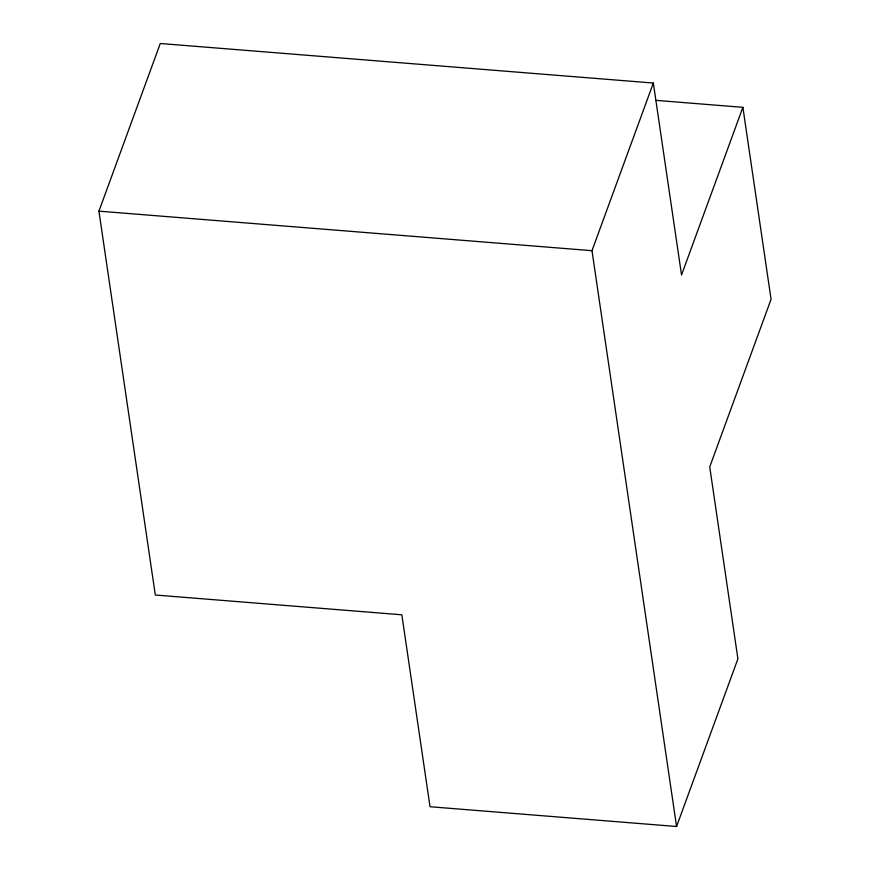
<?xml version="1.0" encoding="UTF-8"?>
<svg xmlns="http://www.w3.org/2000/svg" width="870" height="870" viewBox="0 0 870 870"><rect width="100%" height="100%" fill="white"/><g stroke="black" fill="none" stroke-linecap="round" stroke-linejoin="round"><path stroke-width="1.3" d="M742.882 107.336L771.07 299.269L709.724 466.918L737.912 658.851L676.566 826.5L430.03 806.729L401.842 614.796L155.306 595.015L98.93 211.149L160.276 43.5L653.337 83.041L681.536 274.985L742.882 107.336L656.187 100.376M676.566 826.5L591.991 250.69L653.337 83.041M98.93 211.149L591.991 250.69"/></g></svg>
